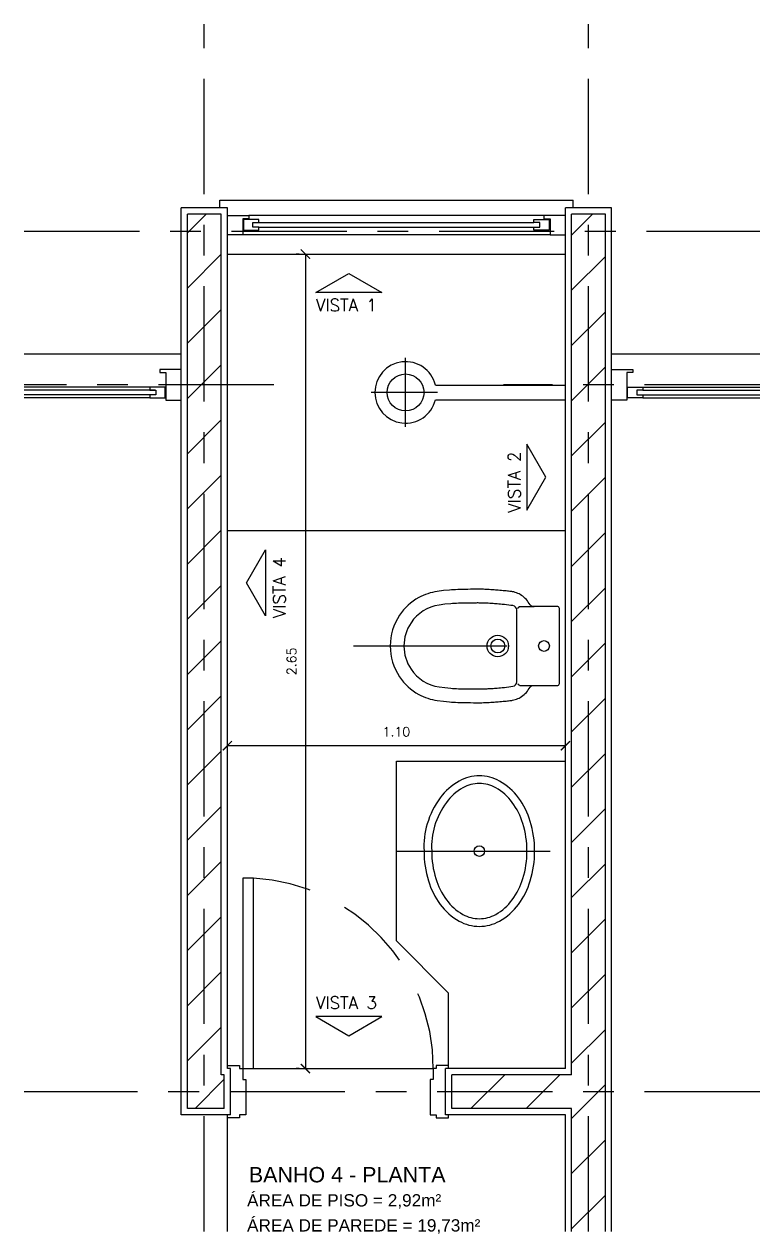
# Model space of a CAD drawing. Header units: millimetres. Extents: x 1 to 250, y 10 to 22.
# Drawn here: x 239.94 to 242.334, y 13.248 to 17.183 of the extents above; entities that cross this region are included whole.
import ezdxf

# ---------------------------------------------------------------- set-up
doc = ezdxf.new("R2010")
doc.units = ezdxf.units.MM
for name, pattern in [('CENTER', [0.6, 0.375, -0.075, 0.075, -0.075]), ('DASHDOT', [1, 0.5, -0.25, 0, -0.25]), ('HIDDEN', [0.375, 0.25, -0.125])]:
    doc.linetypes.add(name, pattern=pattern)
for name, color, linetype in [('ALV', 5, 'Continuous'), ('CAIX', 2, 'Continuous'), ('COTAS', 1, 'Continuous'), ('EIXOS', 141, 'CENTER'), ('HATCH', 8, 'Continuous'), ('LVISTA02', 1, 'Continuous'), ('NOTAS', 2, 'Continuous'), ('PEÇAS', 7, 'Continuous'), ('PEÇAS50', 8, 'Continuous'), ('REVEST', 2, 'Continuous')]:
    doc.layers.add(name, color=color, linetype=linetype)
doc.styles.add('60-20', font='romans.shx', dxfattribs={"height": 0.03})
doc.styles.add('60-50', font='romans.shx', dxfattribs={"height": 0.075})
doc.styles.add('80-20', font='romans.shx', dxfattribs={"height": 0.04})
doc.styles.add('ARIAL', font='arial.ttf', dxfattribs={"height": 0.05})
doc.dimstyles.new('20', dxfattribs={"dimtxt": 0.1, "dimasz": 0.075, "dimexe": 0.075, "dimexo": 0.05, "dimgap": 0.075, "dimtad": 1, "dimzin": 4, "dimdsep": 46, "dimtxsty": '60-50', "dimblk1": 'ARCHTICK', "dimblk2": 'ARCHTICK', "dimsah": 1, "dimcen": 2.5, "dimclrt": 3, "dimadec": 0, "dimazin": 0, "dimtfac": 1, "dimtmove": 2, "dimatfit": 3, "dimldrblk": 'ARCHTICK', "dimfxl": 1, "dimarcsym": 0})

# ---------------------------------------------------------------- blocks, each defined once
blk = doc.blocks.new('_ARCHTICK')
at = {"color": 0, "linetype": 'ByBlock', "const_width": 0.15}
blk.add_lwpolyline([(-0.5, -0.5), (0.5, 0.5)], dxfattribs=at)
blk = doc.blocks.new('*D154')
at = {"color": 0, "linetype": 'ByBlock'}
for p, q in [((240.8357, 16.4351), (240.8257, 16.4351)), ((240.8557, 16.4351), (240.8557, 13.7851)), ((240.8357, 13.7851), (240.8257, 13.7851))]:
    blk.add_line(p, q, dxfattribs=at)
at = {"layer": 'DEFPOINTS', "color": 0, "linetype": 'ByBlock'}
for p in [(240.8557, 16.4351), (240.8557, 13.7851), (240.8557, 13.7851)]:
    blk.add_point(p, dxfattribs=at)
at = {"color": 0, "linetype": 'ByBlock', "xscale": 0.03, "yscale": 0.03, "zscale": 0.03}
for p, rotation in [((240.8557, 16.4351), 90), ((240.8557, 13.7851), 270)]:
    blk.add_blockref('_ARCHTICK', p, dxfattribs=dict(at, rotation=rotation))
at = {"color": 3, "linetype": 'ByBlock', "insert": (240.8107, 15.1101), "char_height": 0.03, "attachment_point": 5, "rotation": 90, "style": '60-20'}
blk.add_mtext('2.65', dxfattribs=at)
blk = doc.blocks.new('*D155')
at = {"color": 0, "linetype": 'ByBlock'}
for p, q in [((240.6017, 14.8559), (240.6017, 14.8659)), ((240.6017, 14.8359), (241.7017, 14.8359)), ((241.7017, 14.8559), (241.7017, 14.8659))]:
    blk.add_line(p, q, dxfattribs=at)
at = {"layer": 'DEFPOINTS', "color": 0, "linetype": 'ByBlock'}
for p in [(240.6017, 14.8359), (241.7017, 14.8359), (241.7017, 14.8359)]:
    blk.add_point(p, dxfattribs=at)
at = {"color": 0, "linetype": 'ByBlock', "xscale": 0.03, "yscale": 0.03, "zscale": 0.03, "rotation": 180}
blk.add_blockref('_ARCHTICK', (240.6017, 14.8359), dxfattribs=at)
at = {"color": 0, "linetype": 'ByBlock', "xscale": 0.03, "yscale": 0.03, "zscale": 0.03}
blk.add_blockref('_ARCHTICK', (241.7017, 14.8359), dxfattribs=at)
at = {"color": 3, "linetype": 'ByBlock', "insert": (241.1517, 14.8809), "char_height": 0.03, "attachment_point": 5, "style": '60-20'}
blk.add_mtext('1.10', dxfattribs=at)

msp = doc.modelspace()

# ---------------------------------------------------------------- hatches: boundary and pattern name
at = {"layer": 'HATCH'}
h = msp.add_hatch(dxfattribs=at)
h.set_pattern_fill('ANSI31', color=256, scale=0.04, style=0)
h.paths.add_polyline_path([(240.5817, 16.5651), (240.4717, 16.5651), (240.4717, 13.6551), (240.5917, 13.6551), (240.5917, 13.7651), (240.5817, 13.7651)])
h.paths.add_polyline_path([(241.8317, 16.5651), (241.7217, 16.5651), (241.7217, 13.7651), (241.3317, 13.7651), (241.3317, 13.6551), (241.7217, 13.6551), (241.7217, 13.2554), (241.8317, 13.2554)])

# ---------------------------------------------------------------- linework, layer by layer
at = {"layer": 'ALV'}
for p, q in [((240.5817, 16.5651), (240.4717, 16.5651)), ((240.4717, 13.6551), (240.4717, 16.5651)), ((240.5817, 13.7651), (240.5817, 16.5651)), ((241.8317, 16.5651), (241.7217, 16.5651)), ((241.7217, 13.7651), (241.7217, 16.5651)), ((241.8317, 13.2554), (241.8317, 16.5651)), ((240.5917, 13.7651), (240.5817, 13.7651)), ((240.5917, 13.6551), (240.5917, 13.7651)), ((241.7217, 13.7651), (241.3317, 13.7651)), ((241.3317, 13.6551), (241.3317, 13.7651)), ((240.5917, 13.6551), (240.4717, 13.6551)), ((241.7217, 13.6551), (241.3317, 13.6551)), ((241.7217, 13.2554), (241.7217, 13.6551))]:
    msp.add_line(p, q, dxfattribs=at)
at = {"layer": 'CAIX', "color": 1}
for p, q in [((241.6317, 16.5601), (240.6717, 16.5601)), ((241.6517, 16.4974), (240.6517, 16.4974)), ((240.3492, 16.0026), (239.9405, 16.0026)), ((241.9542, 16.0026), (242.3344, 16.0026)), ((240.3492, 15.9676), (239.9405, 15.9676)), ((241.9542, 15.9676), (242.3344, 15.9676))]:
    msp.add_line(p, q, dxfattribs=at)
at = {"layer": 'CAIX'}
for p, q in [((240.7044, 16.5376), (241.599, 16.5376)), ((240.7044, 16.5226), (241.599, 16.5226)), ((240.3667, 15.9926), (239.9405, 15.9926)), ((240.3667, 15.9776), (239.9405, 15.9776)), ((241.9542, 15.9926), (242.3344, 15.9926)), ((241.9542, 15.9776), (242.3344, 15.9776))]:
    msp.add_line(p, q, dxfattribs=at)
for points in [[(240.6017, 16.5601), (240.6717, 16.5601), (240.6717, 16.5501), (240.6517, 16.5501), (240.6517, 16.4974), (240.6017, 16.4974)], [(241.7017, 16.5601), (241.6317, 16.5601), (241.6317, 16.5501), (241.6517, 16.5501), (241.6517, 16.4974), (241.7017, 16.4974)], [(240.4517, 16.0601), (240.3817, 16.0601), (240.3817, 16.0501), (240.4017, 16.0501), (240.4017, 15.9601), (240.4517, 15.9601)], [(241.8517, 16.0601), (241.9217, 16.0601), (241.9217, 16.0501), (241.9017, 16.0501), (241.9017, 15.9601), (241.8517, 15.9601)], [(240.6517, 13.7851), (240.6867, 13.7851), (240.6867, 14.4051), (240.6517, 14.4051), (240.6517, 13.7851)], [(240.6017, 13.7851), (240.6017, 13.7951), (240.6417, 13.7951), (240.6417, 13.7851), (240.6517, 13.7851), (240.6517, 13.7501), (240.6617, 13.7501), (240.6617, 13.6351), (240.6417, 13.6351), (240.6417, 13.6251), (240.6017, 13.6251), (240.6017, 13.6351)], [(241.3217, 13.7851), (241.3217, 13.7951), (241.2817, 13.7951), (241.2817, 13.7851), (241.2717, 13.7851), (241.2717, 13.7501), (241.2617, 13.7501), (241.2617, 13.6351), (241.2817, 13.6351), (241.2817, 13.6251), (241.3217, 13.6251), (241.3217, 13.6351)]]:
    msp.add_lwpolyline(points, dxfattribs=at)
for points in [[(240.6544, 16.5126), (240.7044, 16.5126), (240.7044, 16.5226), (240.6844, 16.5226), (240.6844, 16.5376), (240.7044, 16.5376), (240.7044, 16.5476), (240.6544, 16.5476)], [(241.649, 16.5126), (241.599, 16.5126), (241.599, 16.5226), (241.619, 16.5226), (241.619, 16.5376), (241.599, 16.5376), (241.599, 16.5476), (241.649, 16.5476)], [(240.3992, 16.0026), (240.3492, 16.0026), (240.3492, 15.9926), (240.3692, 15.9926), (240.3692, 15.9776), (240.3492, 15.9776), (240.3492, 15.9676), (240.3992, 15.9676)], [(241.9042, 16.0026), (241.9542, 16.0026), (241.9542, 15.9926), (241.9342, 15.9926), (241.9342, 15.9776), (241.9542, 15.9776), (241.9542, 15.9676), (241.9042, 15.9676)]]:
    msp.add_lwpolyline(points, close=True, dxfattribs=at)
at = {"layer": 'CAIX', "color": 8, "linetype": 'HIDDEN'}
msp.add_arc((240.6508, 13.7853), 0.6209, 359.9873, 86.6852, dxfattribs=at)
at = {"layer": 'EIXOS'}
for p, q in [((240.5267, 13.2554), (240.5267, 17.183)), ((241.7767, 13.2554), (241.7767, 17.183)), ((239.9405, 16.5101), (242.3344, 16.5101)), ((240.7527, 16.0101), (239.9405, 16.0101)), ((242.3344, 16.0101), (241.5003, 16.0101)), ((242.3344, 13.7101), (239.9405, 13.7101))]:
    msp.add_line(p, q, dxfattribs=at)
at = {"layer": 'LVISTA02'}
for p, q in [((240.5767, 16.6101), (241.7267, 16.6101)), ((240.5767, 16.5851), (240.5767, 16.6101)), ((241.7267, 16.5851), (241.7267, 16.6101)), ((240.6017, 16.4351), (241.7017, 16.4351)), ((239.9405, 16.1101), (240.4517, 16.1101)), ((241.8517, 16.1101), (242.3344, 16.1101)), ((241.7017, 15.5351), (240.6017, 15.5351)), ((241.1517, 14.2005), (241.1517, 14.7851)), ((241.1517, 14.7851), (241.7017, 14.7851)), ((241.1517, 14.2005), (241.3217, 14.0305)), ((241.3217, 13.7951), (241.3217, 14.0305)), ((240.6867, 13.7851), (241.2717, 13.7851)), ((240.6017, 13.2554), (240.6017, 13.6351))]:
    msp.add_line(p, q, dxfattribs=at)
at = {"layer": 'NOTAS', "color": 8, "linetype": 'DASHDOT'}
for p, q in [((241.1817, 15.8731), (241.1817, 16.0971)), ((241.2857, 15.9851), (241.0697, 15.9851)), ((241.0125, 15.1601), (241.7017, 15.1601)), ((241.1517, 14.4928), (241.7017, 14.4928))]:
    msp.add_line(p, q, dxfattribs=at)
at = {"layer": 'NOTAS'}
for points in [[(240.8901, 16.3104), (240.9974, 16.3723), (241.1048, 16.3104)], [(241.5764, 15.6017), (241.6384, 15.7091), (241.5764, 15.8165)], [(240.7262, 15.2587), (240.6643, 15.366), (240.7262, 15.4734)], [(240.8901, 13.9542), (240.9974, 13.8922), (241.1048, 13.9542)]]:
    msp.add_lwpolyline(points, close=True, dxfattribs=at)
at = {"layer": 'PEÇAS', "color": 0, "linetype": 'ByBlock'}
for p, q in [((241.2788, 16.0091), (241.7017, 16.0091)), ((241.2788, 15.9611), (241.7017, 15.9611))]:
    msp.add_line(p, q, dxfattribs=at)
for points in [[(241.1317, 15.1601, 0.151271), (241.1622, 15.0601, 0.125962), (241.2247, 15.0026, 0.09008), (241.2847, 14.9826), (241.3047, 14.9801), (241.3247, 14.9781, 0.004685), (241.3512, 14.9766, 0.00925), (241.3647, 14.9761, 0.000115), (241.4028, 14.9757, 0.002343), (241.4047, 14.9756, 0.000782), (241.4177, 14.9756, 0.001444), (241.4247, 14.9756, 0.004804), (241.4351, 14.9758, 0.005206), (241.4447, 14.9761, 0.005188), (241.4537, 14.9767, 0.002211), (241.4747, 14.9781, 0.001932), (241.483, 14.9788, 0.000736), (241.5047, 14.9806, 0.008336), (241.5093, 14.9811, 0.001408), (241.5247, 14.983, 0.000457), (241.5297, 14.9836, 0.054722), (241.5387, 14.9858, 0.029037), (241.5547, 14.9926, 0.123774), (241.5839, 15.0219, -0.261182), (241.5997, 15.0321), (241.6767, 15.0321, 0.439555), (241.6822, 15.0376), (241.6822, 15.1601), (241.6822, 15.2826, 0.439555), (241.6767, 15.2881), (241.5997, 15.2881, -0.261182), (241.5839, 15.2984, 0.123774), (241.5547, 15.3276, 0.029037), (241.5387, 15.3345, 0.054722), (241.5297, 15.3366, 0.000457), (241.5247, 15.3373, 0.001408), (241.5093, 15.3392, 0.008336), (241.5047, 15.3396, 0.000736), (241.483, 15.3415, 0.001932), (241.4747, 15.3421, 0.002211), (241.4537, 15.3436, 0.005188), (241.4447, 15.3441, 0.005206), (241.4351, 15.3445, 0.004804), (241.4247, 15.3446, 0.001444), (241.4177, 15.3447, 0.000782), (241.4047, 15.3446, 0.002343), (241.4028, 15.3446, 0.000115), (241.3647, 15.3441, 0.00925), (241.3512, 15.3437, 0.004685), (241.3247, 15.3421), (241.3047, 15.3401), (241.2847, 15.3376, 0.09008), (241.2247, 15.3176, 0.125962), (241.1622, 15.2601, 0.151271)], [(241.4217, 14.7378, 0.129052), (241.3559, 14.7205, 0.106347), (241.2944, 14.6661, 0.084756), (241.2521, 14.5816, 0.089657), (241.2417, 14.4928, 0.073988), (241.2561, 14.3961, 0.084756), (241.2944, 14.3196, 0.106347), (241.3559, 14.2651, 0.129052), (241.4217, 14.2478, 0.129052), (241.4875, 14.2651, 0.106347), (241.549, 14.3196, 0.084756), (241.5873, 14.3961, 0.073988), (241.6017, 14.4928, 0.073988), (241.5873, 14.5896, 0.084756), (241.549, 14.6661, 0.106347), (241.4875, 14.7205, 0.129052)]]:
    msp.add_lwpolyline(points, format="xyb", close=True, dxfattribs=at)
msp.add_arc((241.1817, 15.9851), 0.1, 13.8865, 346.1135, dxfattribs=at)
at = {"layer": 'PEÇAS50'}
for points in [[(241.1764, 15.16, 0.152133), (241.1994, 15.0849, 0.000372), (241.1995, 15.0847, 0.213243), (241.2907, 15.027), (241.3097, 15.0246), (241.3284, 15.0227, 0.00456), (241.3535, 15.0212, 0.00925), (241.3653, 15.0209, 0.000115), (241.4034, 15.0204, 0.002343), (241.4048, 15.0204, 0.000782), (241.4177, 15.0203, 0.001444), (241.4244, 15.0204, 0.004804), (241.434, 15.0205, 0.005206), (241.4426, 15.0208, 0.005188), (241.4507, 15.0213, 0.002211), (241.4713, 15.0227, 0.001932), (241.4793, 15.0234, 0.000736), (241.5008, 15.0252, 0.008336), (241.5039, 15.0255, 0.002483), (241.5307, 15.0289, 0.380805), (241.5437, 15.043), (241.5437, 15.1601), (241.5437, 15.2773, 0.380805), (241.5307, 15.2914, 0.002483), (241.5039, 15.2948, 0.008336), (241.5008, 15.2951, 0.000736), (241.4793, 15.2969, 0.001932), (241.4713, 15.2976, 0.002211), (241.4507, 15.299, 0.005188), (241.4426, 15.2995, 0.005206), (241.434, 15.2998, 0.004804), (241.4244, 15.2999, 0.001444), (241.4177, 15.3, 0.000782), (241.4048, 15.2999, 0.002343), (241.4034, 15.2999, 0.000115), (241.3653, 15.2994, 0.00925), (241.3535, 15.2991, 0.00456), (241.3284, 15.2976), (241.3097, 15.2957), (241.2907, 15.2933, 0.213243), (241.1995, 15.2356, 0.000372), (241.1994, 15.2354, 0.152133), (241.1764, 15.1603)], [(241.5472, 15.2816, -0.385098), (241.5521, 15.2881), (241.5536, 15.2881), (241.5997, 15.2881)], [(241.5472, 15.0386, 0.385098), (241.5521, 15.0322), (241.5536, 15.0321), (241.5997, 15.0321)]]:
    msp.add_lwpolyline(points, format="xyb", dxfattribs=at)
msp.add_lwpolyline([(241.4217, 14.7128, 0.129052), (241.3681, 14.6988, 0.106347), (241.3146, 14.6513, 0.084756), (241.276, 14.5743, 0.090518), (241.2667, 14.4936, 0.074629), (241.28, 14.4033, 0.084756), (241.3146, 14.3344, 0.106347), (241.3681, 14.2869, 0.129052), (241.4217, 14.2728, 0.129052), (241.4752, 14.2869, 0.106347), (241.5288, 14.3344, 0.084756), (241.5634, 14.4033, 0.073988), (241.5767, 14.4928, 0.073988), (241.5634, 14.5823, 0.084756), (241.5288, 14.6513, 0.106347), (241.4752, 14.6988, 0.129052)], format="xyb", close=True, dxfattribs=at)
for centre, radius in [((241.1817, 15.9851), 0.06), ((241.4817, 15.1601), 0.035), ((241.4817, 15.1601), 0.0225), ((241.6322, 15.1601), 0.0175), ((241.4217, 14.4928), 0.0171)]:
    msp.add_circle(centre, radius, dxfattribs=at)
at = {"layer": 'REVEST'}
for p, q in [((240.6017, 16.5851), (240.4517, 16.5851)), ((240.4517, 13.6351), (240.4517, 16.5851)), ((240.6017, 13.7851), (240.6017, 16.5851)), ((241.8517, 16.5851), (241.7017, 16.5851)), ((241.7017, 13.7851), (241.7017, 16.5851)), ((241.8517, 13.2554), (241.8517, 16.5851)), ((240.6117, 13.7851), (240.6017, 13.7851)), ((240.6117, 13.6351), (240.6117, 13.7851)), ((241.7017, 13.7851), (241.3117, 13.7851)), ((241.3117, 13.6351), (241.3117, 13.7851)), ((240.6117, 13.6351), (240.4517, 13.6351)), ((241.7017, 13.6351), (241.3117, 13.6351)), ((241.7017, 13.2554), (241.7017, 13.6351))]:
    msp.add_line(p, q, dxfattribs=at)

# ---------------------------------------------------------------- texts
at = {"layer": 'NOTAS', "color": 3, "style": '80-20'}
for s, p in [('VISTA 1', (240.8897, 16.249)), ('VISTA 3', (240.8897, 13.9794))]:
    msp.add_text(s, height=0.04, dxfattribs=at).set_placement(p)
for s, p in [('VISTA 2', (241.5553, 15.5938)), ('VISTA 4', (240.7911, 15.2507))]:
    msp.add_text(s, height=0.04, rotation=90, dxfattribs=at).set_placement(p)
at = {"layer": 'NOTAS', "style": 'ARIAL'}
for s, height, p in [('BANHO 4 - PLANTA', 0.05, (240.6715, 13.4151)), ('ÁREA DE PISO = 2,92m²', 0.04, (240.6657, 13.3367)), ('ÁREA DE PAREDE = 19,73m²', 0.04, (240.6657, 13.2552))]:
    msp.add_text(s, height=height, dxfattribs=at).set_placement(p)

# ---------------------------------------------------------------- dimensions: what is measured, and where the dimension line sits
at = {"layer": 'COTAS'}
dim = msp.add_linear_dim(base=(240.8557, 13.7851), p1=(240.8557, 16.4351), p2=(240.8557, 13.7851), angle=90, dimstyle='20', override={"dimtxt": 0.02, "dimasz": 0.03, "dimexe": 0.03, "dimexo": 0.02, "dimgap": 0.03, "dimtxsty": '60-20'}, dxfattribs=at)
dim.commit()
dim.dimension.update_dxf_attribs({"geometry": '*D154', "text_midpoint": (240.8107, 15.1101)})
dim = msp.add_linear_dim(base=(241.7017, 14.8359), p1=(240.6017, 14.8359), p2=(241.7017, 14.8359), dimstyle='20', override={"dimtxt": 0.02, "dimasz": 0.03, "dimexe": 0.03, "dimexo": 0.02, "dimgap": 0.03, "dimtxsty": '60-20'}, dxfattribs=at)
dim.commit()
dim.dimension.update_dxf_attribs({"geometry": '*D155', "text_midpoint": (241.1517, 14.8809)})

doc.saveas('drawing.dxf')
